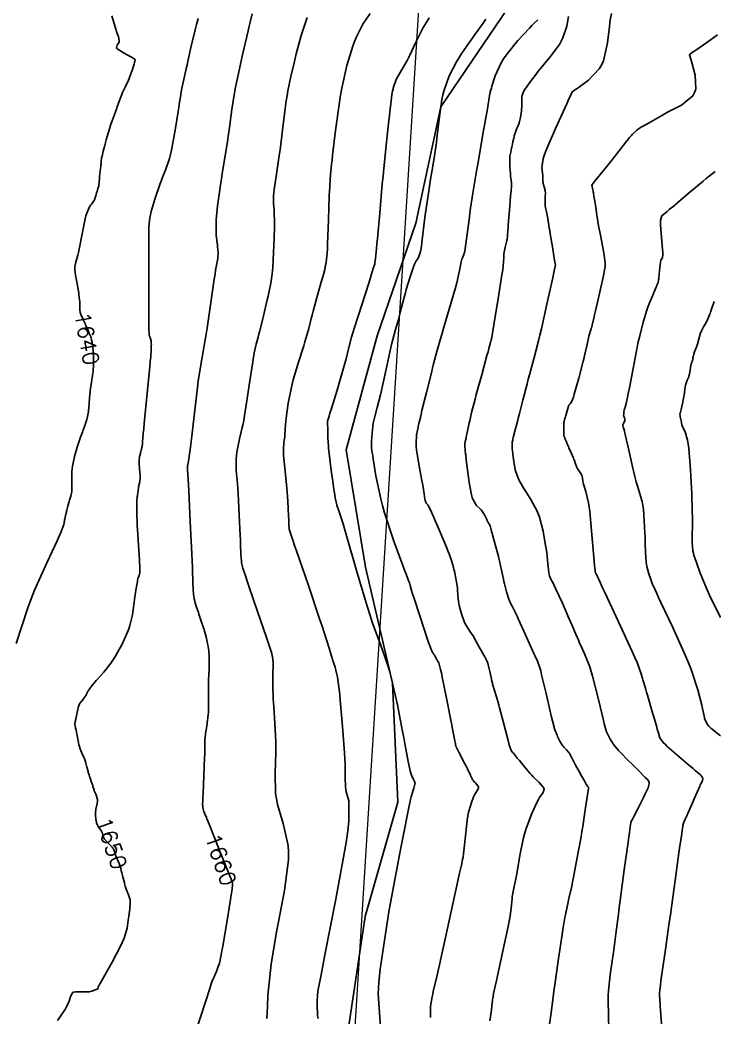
# Model space of a CAD drawing. Header units: metres. Extents: x 837477 to 838477, y 1189014 to 1191014.
# Drawn here: x 837645.6 to 837814.6, y 1189394.8 to 1189637.6 of the extents above; entities that cross this region are included whole.
import ezdxf

# ---------------------------------------------------------------- set-up
doc = ezdxf.new("R2010")
doc.units = ezdxf.units.M
doc.header["$LTSCALE"] = 0.3
doc.layers.add('COTAS 10', color=1, linetype='Continuous')
doc.layers.add('LINEA_DE_CEROS', color=61, linetype='Continuous')
doc.layers.add('Linea_Tendencia', color=51, linetype='Continuous', lineweight=20)
doc.styles.get("Standard").update_dxf_attribs({"font": 'simplex.shx'})

msp = doc.modelspace()

# ---------------------------------------------------------------- linework, layer by layer
at = {"layer": 'COTAS 10'}
for points, elevation in [([(837644.607, 1189485.705), (837647.49, 1189494.408), (837648.304, 1189496.607), (837649.123, 1189498.715), (837652.14, 1189505.565), (837654.626, 1189510.769), (837655.113, 1189511.839), (837655.511, 1189512.748), (837656.218, 1189514.691), (837656.365, 1189515.571), (837656.411, 1189515.811), (837656.458, 1189516.048), (837656.644, 1189516.888), (837656.851, 1189517.737), (837656.912, 1189517.98), (837656.973, 1189518.226), (837657.207, 1189519.144), (837657.466, 1189520.091), (837657.544, 1189520.357), (837657.624, 1189520.623), (837657.933, 1189521.598), (837658.165, 1189522.792), (837658.196, 1189523.197), (837658.213, 1189523.635), (837658.154, 1189525.485), (837658.17, 1189527.628), (837658.234, 1189528.251), (837658.323, 1189528.885), (837658.859, 1189531.281), (837659.51, 1189533.514), (837659.672, 1189534.046), (837659.826, 1189534.54), (837660.313, 1189536.012), (837660.753, 1189537.234), (837660.877, 1189537.57), (837661.001, 1189537.905), (837661.457, 1189539.107), (837661.853, 1189540.311), (837661.94, 1189540.647), (837662.017, 1189540.985), (837662.214, 1189542.215), (837662.338, 1189543.481), (837662.37, 1189543.842), (837662.4, 1189544.206), (837662.5, 1189545.558), (837662.632, 1189546.984), (837662.684, 1189547.395), (837662.741, 1189547.813), (837663.001, 1189549.383), (837663.257, 1189551.028), (837663.312, 1189551.494), (837663.36, 1189551.965), (837663.478, 1189553.702), (837663.497, 1189555.414), (837663.482, 1189555.869), (837663.459, 1189556.316), (837663.303, 1189557.86), (837663.107, 1189559.13), (837663.058, 1189559.404), (837663.011, 1189559.644), (837662.861, 1189560.229), (837662.667, 1189560.722), (837662.594, 1189560.904), (837662.511, 1189561.105), (837662.139, 1189561.995), (837661.679, 1189563.046), (837661.542, 1189563.349), (837661.4, 1189563.657), (837660.849, 1189564.81), (837660.382, 1189565.863), (837660.293, 1189566.108), (837660.222, 1189566.332), (837660.108, 1189566.969), (837660.109, 1189567.406), (837660.109, 1189567.817), (837660.115, 1189567.989), (837660.12, 1189568.041), (837660.125, 1189568.095), (837660.153, 1189568.305), (837660.128, 1189568.859), (837660.1, 1189569.131), (837660.063, 1189569.453), (837659.907, 1189570.648), (837659.855, 1189571.041), (837659.577, 1189572.884), (837659.496, 1189573.367), (837659.415, 1189573.838), (837659.106, 1189575.44), (837658.926, 1189576.858), (837658.925, 1189577.213), (837658.945, 1189577.551), (837659.193, 1189578.636), (837659.66, 1189580.28), (837659.817, 1189580.971), (837659.987, 1189581.764), (837660.701, 1189585.479), (837661.441, 1189589.132), (837661.626, 1189589.886), (837661.803, 1189590.529), (837662.371, 1189591.921), (837662.843, 1189592.542), (837662.958, 1189592.698), (837663.068, 1189592.849), (837663.411, 1189593.336), (837663.688, 1189593.828), (837663.757, 1189593.981), (837663.821, 1189594.141), (837664.024, 1189594.779), (837664.212, 1189595.464), (837664.267, 1189595.654), (837664.324, 1189595.845), (837664.543, 1189596.533), (837664.729, 1189597.199), (837664.765, 1189597.375), (837664.795, 1189597.548), (837664.846, 1189598.145), (837664.891, 1189598.898), (837664.916, 1189599.169), (837664.946, 1189599.468), (837665.102, 1189600.775), (837665.256, 1189602.061), (837665.286, 1189602.346), (837665.309, 1189602.601), (837665.346, 1189603.268), (837665.423, 1189603.917), (837665.472, 1189604.161), (837665.533, 1189604.432), (837665.851, 1189605.645), (837666.179, 1189606.821), (837666.246, 1189607.07), (837666.302, 1189607.285), (837666.417, 1189607.785), (837666.564, 1189608.374), (837666.639, 1189608.645), (837666.73, 1189608.963), (837667.186, 1189610.501), (837667.72, 1189612.207), (837667.861, 1189612.63), (837667.997, 1189613.032), (837668.464, 1189614.306), (837668.914, 1189615.503), (837669.04, 1189615.857), (837669.167, 1189616.221), (837669.63, 1189617.614), (837670.16, 1189619.078), (837670.329, 1189619.486), (837670.507, 1189619.895), (837671.231, 1189621.384), (837671.97, 1189622.928), (837672.159, 1189623.372), (837672.34, 1189623.824), (837672.938, 1189625.517), (837673.372, 1189626.954), (837673.45, 1189627.245), (837673.51, 1189627.49), (837673.577, 1189627.986), (837673.144, 1189628.332), (837672.89, 1189628.482), (837672.577, 1189628.656), (837670.958, 1189629.478), (837669.477, 1189630.38), (837669.25, 1189630.605), (837669.102, 1189630.818), (837669.232, 1189631.497), (837669.674, 1189632.175), (837669.723, 1189632.389), (837669.741, 1189632.614), (837669.542, 1189633.518), (837669.165, 1189634.523), (837669.071, 1189634.811), (837668.982, 1189635.104), (837668.695, 1189636.199), (837667.922, 1189638.624)], 1640), ([(837654.692, 1189393.935), (837656.305, 1189396.252), (837656.637, 1189396.781), (837656.919, 1189397.261), (837657.523, 1189398.589), (837657.793, 1189399.481), (837657.865, 1189399.687), (837657.935, 1189399.875), (837658.177, 1189400.404), (837658.46, 1189400.733), (837658.555, 1189400.795), (837658.658, 1189400.844), (837659.092, 1189400.916), (837659.711, 1189400.904), (837659.93, 1189400.9), (837660.17, 1189400.897), (837661.209, 1189400.883), (837662.222, 1189400.901), (837662.446, 1189400.917), (837662.644, 1189400.938), (837663.157, 1189401.055), (837663.482, 1189401.196), (837663.563, 1189401.233), (837663.641, 1189401.268), (837663.888, 1189401.386), (837664.099, 1189401.483), (837664.154, 1189401.505), (837664.207, 1189401.525), (837664.386, 1189401.58), (837664.52, 1189401.638), (837664.544, 1189401.66), (837664.563, 1189401.685), (837664.587, 1189401.795), (837664.585, 1189401.918), (837664.588, 1189401.951), (837664.592, 1189401.983), (837664.62, 1189402.091), (837665.158, 1189403.073), (837665.484, 1189403.656), (837665.887, 1189404.372), (837667.983, 1189408.082), (837670.125, 1189412.152), (837670.558, 1189413.096), (837670.922, 1189413.961), (837671.654, 1189416.423), (837671.926, 1189418.31), (837671.999, 1189418.812), (837672.071, 1189419.306), (837672.321, 1189421.014), (837672.422, 1189422.558), (837672.4, 1189422.948), (837672.356, 1189423.321), (837672.016, 1189424.535), (837671.6, 1189425.526), (837671.508, 1189425.76), (837671.426, 1189425.975), (837671.214, 1189426.605), (837671.036, 1189427.257), (837670.975, 1189427.486), (837670.909, 1189427.736), (837670.631, 1189428.814), (837670.523, 1189429.247), (837670.359, 1189429.898), (837670.297, 1189430.151), (837670.241, 1189430.384), (837670.087, 1189431.056), (837669.897, 1189431.695), (837669.817, 1189431.907), (837669.726, 1189432.134), (837669.301, 1189433.08), (837668.885, 1189434.025), (837668.799, 1189434.252), (837668.727, 1189434.463), (837668.575, 1189435.097), (837668.316, 1189435.713), (837668.176, 1189435.913), (837668.007, 1189436.124), (837667.151, 1189436.993), (837666.291, 1189437.884), (837666.119, 1189438.109), (837665.976, 1189438.326), (837665.701, 1189439.033), (837665.543, 1189439.668), (837665.475, 1189439.839), (837665.396, 1189440.008), (837665.022, 1189440.602), (837664.631, 1189441.175), (837664.541, 1189441.332), (837664.46, 1189441.488), (837664.232, 1189442.043), (837664.084, 1189442.658), (837664.052, 1189442.853), (837664.024, 1189443.057), (837663.956, 1189443.881), (837663.98, 1189444.811), (837664.01, 1189445.083), (837664.05, 1189445.361), (837664.279, 1189446.415), (837664.398, 1189447.233), (837664.431, 1189447.464), (837664.422, 1189447.739), (837664.391, 1189448.007), (837664.096, 1189448.916), (837663.729, 1189449.681), (837663.652, 1189449.857), (837663.586, 1189450.017), (837663.44, 1189450.469), (837663.315, 1189450.942), (837663.262, 1189451.116), (837663.202, 1189451.31), (837662.92, 1189452.164), (837662.635, 1189452.997), (837662.573, 1189453.177), (837662.518, 1189453.335), (837662.38, 1189453.723), (837662.247, 1189454.157), (837662.195, 1189454.344), (837662.137, 1189454.56), (837661.872, 1189455.582), (837661.603, 1189456.602), (837661.542, 1189456.818), (837661.487, 1189457.004), (837661.336, 1189457.434), (837661.15, 1189457.863), (837661.073, 1189458.048), (837660.984, 1189458.262), (837660.571, 1189459.276), (837660.174, 1189460.28), (837660.096, 1189460.488), (837660.031, 1189460.666), (837659.912, 1189461.053), (837659.826, 1189461.512), (837659.782, 1189461.734), (837659.731, 1189461.997), (837659.473, 1189463.291), (837659.204, 1189464.607), (837659.145, 1189464.885), (837659.092, 1189465.125), (837658.96, 1189465.676), (837658.912, 1189466.006), (837658.913, 1189466.107), (837658.92, 1189466.212), (837658.998, 1189466.623), (837659.144, 1189467.246), (837659.194, 1189467.484), (837659.249, 1189467.75), (837659.482, 1189468.951), (837659.731, 1189470.118), (837659.796, 1189470.364), (837659.859, 1189470.577), (837660.07, 1189471.065), (837660.326, 1189471.396), (837660.417, 1189471.509), (837660.516, 1189471.632), (837660.949, 1189472.153), (837661.39, 1189472.729), (837661.495, 1189472.887), (837661.592, 1189473.043), (837661.879, 1189473.597), (837662.189, 1189474.194), (837662.3, 1189474.376), (837662.422, 1189474.565), (837662.952, 1189475.312), (837663.781, 1189476.327), (837664.092, 1189476.687), (837664.437, 1189477.08), (837665.974, 1189478.782), (837667.718, 1189480.967), (837668.194, 1189481.665), (837668.666, 1189482.403), (837670.346, 1189485.403), (837671.752, 1189488.512), (837672.051, 1189489.318), (837672.312, 1189490.101), (837672.928, 1189492.731), (837673.283, 1189495.152), (837673.38, 1189495.802), (837673.475, 1189496.444), (837673.811, 1189498.691), (837674.084, 1189500.465), (837674.139, 1189500.81), (837674.185, 1189501.09), (837674.279, 1189501.572), (837674.342, 1189501.717), (837674.369, 1189501.786), (837674.401, 1189501.866), (837674.55, 1189502.26), (837674.693, 1189502.732), (837674.721, 1189502.862), (837674.744, 1189502.993), (837674.784, 1189503.463), (837674.731, 1189504.703), (837674.696, 1189505.318), (837674.651, 1189506.052), (837674.415, 1189509.685), (837674.171, 1189513.519), (837674.122, 1189514.379), (837674.081, 1189515.152), (837673.999, 1189517.215), (837673.989, 1189518.615), (837673.993, 1189518.97), (837674, 1189519.311), (837674.051, 1189520.422), (837674.134, 1189521.419), (837674.161, 1189521.687), (837674.19, 1189521.953), (837674.311, 1189522.885), (837674.453, 1189523.782), (837674.496, 1189524.026), (837674.54, 1189524.267), (837674.712, 1189525.122), (837674.821, 1189526.107), (837674.825, 1189526.432), (837674.818, 1189526.779), (837674.701, 1189528.217), (837674.584, 1189529.647), (837674.578, 1189529.988), (837674.582, 1189530.306), (837674.692, 1189531.258), (837674.876, 1189532.027), (837674.927, 1189532.229), (837674.978, 1189532.428), (837675.162, 1189533.109), (837675.312, 1189533.756), (837675.341, 1189533.933), (837675.365, 1189534.109), (837675.408, 1189534.737), (837675.579, 1189536.884), (837675.684, 1189538.017), (837675.814, 1189539.385), (837677.166, 1189553.102), (837677.293, 1189554.436), (837677.394, 1189555.528), (837677.546, 1189557.458), (837677.535, 1189557.804), (837677.535, 1189557.992), (837677.543, 1189558.321), (837677.55, 1189558.636), (837677.549, 1189558.719), (837677.546, 1189558.801), (837677.528, 1189559.086), (837677.498, 1189559.349), (837677.488, 1189559.417), (837677.477, 1189559.483), (837677.431, 1189559.705), (837677.373, 1189559.915), (837677.355, 1189559.973), (837677.335, 1189560.031), (837677.253, 1189560.242), (837677.164, 1189560.448), (837677.114, 1189560.558), (837677.024, 1189560.748), (837676.953, 1189562.727), (837676.941, 1189563.909), (837676.931, 1189565.367), (837676.921, 1189572.924), (837676.929, 1189580.808), (837676.93, 1189582.473), (837676.931, 1189583.913), (837676.931, 1189587.241), (837677.169, 1189589.446), (837677.32, 1189590.179), (837677.508, 1189590.964), (837678.491, 1189594.239), (837679.636, 1189597.52), (837679.926, 1189598.309), (837680.204, 1189599.045), (837681.107, 1189601.273), (837681.949, 1189603.872), (837682.188, 1189604.842), (837682.429, 1189605.921), (837683.321, 1189610.723), (837684.072, 1189615.326), (837684.224, 1189616.28), (837684.352, 1189617.095), (837684.613, 1189618.88), (837684.805, 1189620.058), (837684.889, 1189620.49), (837684.987, 1189620.969), (837685.454, 1189623.081), (837686.06, 1189625.753), (837686.246, 1189626.583), (837686.439, 1189627.454), (837687.203, 1189630.927), (837688.225, 1189635.164), (837688.581, 1189636.517), (837688.97, 1189637.947)], 1650), ([(837686.917, 1189386.916), (837689.772, 1189395.467), (837690.344, 1189397.207), (837690.822, 1189398.674), (837691.762, 1189401.707), (837692.084, 1189402.838), (837692.174, 1189403.107), (837692.263, 1189403.356), (837692.585, 1189404.094), (837692.903, 1189404.731), (837692.99, 1189404.917), (837693.077, 1189405.107), (837693.384, 1189405.824), (837693.682, 1189406.587), (837693.762, 1189406.805), (837693.841, 1189407.027), (837694.117, 1189407.853), (837694.554, 1189409.895), (837694.734, 1189410.883), (837694.939, 1189412.054), (837695.895, 1189417.809), (837696.799, 1189423.417), (837696.972, 1189424.495), (837697.112, 1189425.368), (837697.34, 1189426.806), (837697.347, 1189426.91), (837697.349, 1189426.941), (837697.351, 1189426.974), (837697.354, 1189427.101), (837697.349, 1189427.237), (837697.345, 1189427.275), (837697.339, 1189427.313), (837697.311, 1189427.453), (837697.269, 1189427.6), (837697.254, 1189427.642), (837697.239, 1189427.686), (837697.174, 1189427.852), (837697.1, 1189428.037), (837697.078, 1189428.093), (837697.056, 1189428.15), (837696.974, 1189428.373), (837696.429, 1189429.746), (837696.115, 1189430.529), (837695.73, 1189431.485), (837693.753, 1189436.393), (837691.77, 1189441.303), (837691.382, 1189442.261), (837691.063, 1189443.045), (837690.943, 1189443.338), (837690.493, 1189444.428), (837690.382, 1189444.687), (837690.352, 1189444.764), (837690.324, 1189444.841), (837690.228, 1189445.137), (837690.15, 1189445.434), (837690.133, 1189445.513), (837690.118, 1189445.589), (837690.084, 1189445.852), (837690.064, 1189446.092), (837690.059, 1189446.153), (837690.054, 1189446.213), (837690.038, 1189446.412), (837690.075, 1189447.611), (837690.103, 1189448.301), (837690.139, 1189449.146), (837690.334, 1189453.494), (837690.526, 1189457.944), (837690.56, 1189458.855), (837690.586, 1189459.626), (837690.612, 1189461.249), (837690.599, 1189461.931), (837690.601, 1189462.108), (837690.605, 1189462.28), (837690.639, 1189462.861), (837690.727, 1189463.618), (837690.766, 1189463.901), (837690.811, 1189464.217), (837691.025, 1189465.624), (837691.242, 1189467.112), (837691.289, 1189467.479), (837691.33, 1189467.826), (837691.43, 1189468.915), (837691.476, 1189470.256), (837691.483, 1189470.761), (837691.488, 1189471.326), (837691.484, 1189473.849), (837691.489, 1189476.536), (837691.5, 1189477.204), (837691.515, 1189477.838), (837691.601, 1189479.849), (837691.657, 1189481.575), (837691.652, 1189482.029), (837691.639, 1189482.472), (837691.518, 1189483.985), (837691.312, 1189485.387), (837691.246, 1189485.76), (837691.175, 1189486.127), (837690.885, 1189487.397), (837690.513, 1189488.727), (837690.39, 1189489.132), (837690.259, 1189489.552), (837689.715, 1189491.202), (837689.143, 1189492.862), (837688.995, 1189493.289), (837688.851, 1189493.703), (837688.368, 1189495.078), (837687.988, 1189496.653), (837687.909, 1189497.192), (837687.841, 1189497.776), (837687.691, 1189500.257), (837687.544, 1189504.274), (837687.478, 1189505.826), (837687.402, 1189507.569), (837687.033, 1189515.453), (837686.665, 1189522.935), (837686.588, 1189524.425), (837686.522, 1189525.663), (837686.374, 1189528.033), (837686.359, 1189528.802), (837686.377, 1189529.031), (837686.404, 1189529.267), (837686.581, 1189530.178), (837686.936, 1189532.448), (837687.076, 1189533.541), (837687.234, 1189534.836), (837687.953, 1189541.189), (837688.76, 1189548.046), (837688.972, 1189549.659), (837689.18, 1189551.147), (837689.893, 1189555.489), (837690.638, 1189559.68), (837690.866, 1189561.073), (837691.104, 1189562.566), (837692.041, 1189568.801), (837692.882, 1189574.511), (837693.059, 1189575.673), (837693.212, 1189576.654), (837693.561, 1189578.684), (837693.715, 1189579.508), (837693.744, 1189579.728), (837693.767, 1189579.945), (837693.804, 1189580.7), (837693.732, 1189581.819), (837693.687, 1189582.266), (837693.632, 1189582.771), (837693.342, 1189585.091), (837693.345, 1189589.039), (837693.474, 1189590.571), (837693.658, 1189592.293), (837694.787, 1189600.1), (837696.062, 1189608.017), (837696.338, 1189609.809), (837696.581, 1189611.427), (837697.182, 1189615.827), (837697.811, 1189619.847), (837698.072, 1189621.226), (837698.371, 1189622.72), (837699.761, 1189629.075), (837701.116, 1189634.933), (837701.392, 1189636.113), (837701.624, 1189637.101), (837702.105, 1189639.075)], 1660), ([(837705.679, 1189394.436), (837705.797, 1189397.358), (837705.943, 1189400.032), (837706.713, 1189407.62), (837707.799, 1189414.008), (837708.145, 1189415.925), (837708.511, 1189417.907), (837709.993, 1189425.602), (837710.924, 1189433.032), (837710.941, 1189434.848), (837710.855, 1189436.558), (837709.676, 1189441.859), (837708.243, 1189446.562), (837707.997, 1189447.895), (837707.816, 1189449.241), (837707.706, 1189454.212), (837707.888, 1189459.135), (837707.891, 1189460.451), (837707.874, 1189461.746), (837707.641, 1189466.253), (837707.342, 1189470.311), (837707.283, 1189471.324), (837707.235, 1189472.288), (837707.148, 1189475.368), (837707.142, 1189477.75), (837707.145, 1189478.274), (837707.151, 1189478.74), (837707.188, 1189479.932), (837707.213, 1189480.711), (837707.211, 1189480.915), (837707.205, 1189481.115), (837707.15, 1189481.798), (837707.057, 1189482.43), (837707.027, 1189482.599), (837706.996, 1189482.764), (837706.865, 1189483.337), (837706.251, 1189485.239), (837705.915, 1189486.243), (837705.506, 1189487.453), (837703.43, 1189493.545), (837701.326, 1189499.689), (837700.899, 1189500.931), (837700.54, 1189501.976), (837699.808, 1189504.091), (837699.565, 1189505.097), (837699.515, 1189505.441), (837699.472, 1189505.814), (837699.376, 1189507.397), (837699.282, 1189509.961), (837699.24, 1189510.952), (837699.191, 1189512.065), (837698.956, 1189517.097), (837698.676, 1189522.296), (837698.599, 1189523.514), (837698.522, 1189524.635), (837698.244, 1189527.882), (837698.188, 1189530.659), (837698.251, 1189531.484), (837698.347, 1189532.333), (837698.98, 1189535.599), (837699.667, 1189538.355), (837699.798, 1189538.882), (837699.903, 1189539.306), (837700.071, 1189539.985), (837700.269, 1189541.324), (837700.55, 1189543.208), (837701.365, 1189548.671), (837702.246, 1189554.336), (837702.443, 1189555.506), (837702.62, 1189556.504), (837703.092, 1189558.671), (837703.569, 1189560.358), (837703.75, 1189561.054), (837703.952, 1189561.849), (837704.858, 1189565.546), (837705.77, 1189569.407), (837705.975, 1189570.305), (837706.161, 1189571.129), (837706.66, 1189573.489), (837706.987, 1189575.775), (837707.062, 1189576.553), (837707.132, 1189577.393), (837707.332, 1189580.952), (837707.459, 1189584.544), (837707.483, 1189585.406), (837707.502, 1189586.21), (837707.53, 1189588.637), (837707.494, 1189590.538), (837707.472, 1189591.012), (837707.445, 1189591.463), (837707.307, 1189592.901), (837707.308, 1189594.781), (837707.369, 1189595.51), (837707.457, 1189596.33), (837707.994, 1189600.048), (837708.696, 1189604.621), (837708.887, 1189605.98), (837709.077, 1189607.38), (837709.751, 1189612.775), (837710.421, 1189617.911), (837710.608, 1189619.149), (837710.796, 1189620.306), (837711.48, 1189623.82), (837712.296, 1189627.174), (837712.567, 1189628.23), (837712.857, 1189629.342), (837714.067, 1189633.82), (837715.466, 1189638.183)], 1670), ([(837718.194, 1189394.368), (837718.032, 1189395.051), (837718.001, 1189395.356), (837717.975, 1189395.711), (837717.935, 1189397.411), (837717.961, 1189399.208), (837717.978, 1189399.624), (837717.999, 1189400.005), (837718.108, 1189401.085), (837718.866, 1189405.033), (837719.295, 1189407.222), (837719.819, 1189409.886), (837722.506, 1189423.463), (837725.001, 1189437.285), (837725.405, 1189440.103), (837725.683, 1189442.483), (837725.652, 1189447.435), (837725.001, 1189449.572), (837724.889, 1189450.178), (837724.807, 1189450.79), (837724.757, 1189453.049), (837724.749, 1189456.362), (837724.694, 1189457.637), (837724.615, 1189459.069), (837724.139, 1189465.534), (837723.56, 1189471.926), (837723.417, 1189473.311), (837723.281, 1189474.53), (837722.852, 1189477.542), (837722.492, 1189479.218), (837722.4, 1189479.594), (837722.311, 1189479.932), (837722.018, 1189480.835), (837721.671, 1189481.812), (837721.549, 1189482.197), (837721.415, 1189482.631), (837720.835, 1189484.61), (837719.651, 1189488.386), (837719.135, 1189489.953), (837718.538, 1189491.745), (837715.704, 1189500.101), (837712.974, 1189508.075), (837712.443, 1189509.627), (837712.008, 1189510.895), (837711.248, 1189513.105), (837711.143, 1189513.541), (837711.121, 1189513.69), (837711.102, 1189513.851), (837711.061, 1189514.538), (837711.02, 1189515.649), (837711.002, 1189516.078), (837710.981, 1189516.561), (837710.879, 1189518.742), (837710.688, 1189521.657), (837710.61, 1189522.602), (837710.522, 1189523.606), (837710.113, 1189527.732), (837709.773, 1189531.54), (837709.727, 1189532.344), (837709.703, 1189533.04), (837709.79, 1189534.65), (837709.985, 1189535.698), (837710.028, 1189536.039), (837710.066, 1189536.403), (837710.166, 1189537.901), (837710.319, 1189539.873), (837710.391, 1189540.535), (837710.475, 1189541.248), (837710.887, 1189544.24), (837711.574, 1189547.794), (837711.831, 1189548.86), (837712.118, 1189549.962), (837713.398, 1189554.24), (837714.671, 1189558.245), (837714.954, 1189559.175), (837715.207, 1189560.027), (837715.867, 1189562.458), (837716.483, 1189564.879), (837716.709, 1189565.725), (837716.957, 1189566.648), (837718.052, 1189570.613), (837719.073, 1189574.282), (837719.275, 1189575.018), (837719.443, 1189575.632), (837719.759, 1189576.84), (837719.87, 1189577.369), (837719.91, 1189577.556), (837719.953, 1189577.76), (837720.137, 1189578.641), (837720.35, 1189580.824), (837720.41, 1189581.849), (837720.471, 1189583.057), (837720.697, 1189588.937), (837720.895, 1189594.779), (837720.938, 1189595.962), (837720.977, 1189596.957), (837721.078, 1189598.982), (837721.144, 1189599.723), (837721.161, 1189599.909), (837721.178, 1189600.086), (837721.237, 1189600.654), (837721.448, 1189602.499), (837721.561, 1189603.481), (837721.698, 1189604.668), (837722.39, 1189610.654), (837723.334, 1189617.545), (837723.63, 1189619.301), (837723.94, 1189620.991), (837725.186, 1189626.549), (837726.601, 1189631.203), (837727.019, 1189632.324), (837727.447, 1189633.371), (837729.084, 1189636.549), (837730.877, 1189639.197)], 1680), ([(837733.323, 1189392.473), (837732.814, 1189400.343), (837732.973, 1189403.22), (837733.262, 1189406.4), (837735.388, 1189420.407), (837737.914, 1189433.892), (837738.455, 1189436.743), (837738.927, 1189439.212), (837740.062, 1189444.939), (837740.7, 1189447.755), (837740.86, 1189448.388), (837741.012, 1189448.958), (837741.5, 1189450.486), (837741.757, 1189451.489), (837741.762, 1189451.727), (837741.74, 1189451.948), (837741.424, 1189452.604), (837740.909, 1189453.671), (837740.761, 1189454.152), (837740.61, 1189454.713), (837740.048, 1189457.408), (837739.304, 1189461.414), (837739.039, 1189462.801), (837738.748, 1189464.309), (837737.483, 1189470.759), (837735.979, 1189477.427), (837735.537, 1189479.072), (837735.084, 1189480.629), (837733.355, 1189485.528), (837731.363, 1189490.925), (837730.743, 1189492.797), (837730.094, 1189494.833), (837727.506, 1189503.55), (837725.161, 1189511.722), (837724.665, 1189513.415), (837724.236, 1189514.86), (837723.242, 1189518.022), (837722.761, 1189519.459), (837722.656, 1189519.817), (837722.563, 1189520.158), (837722.33, 1189521.245), (837722.147, 1189522.448), (837722.087, 1189522.861), (837722.022, 1189523.31), (837721.753, 1189525.219), (837721.456, 1189527.345), (837721.374, 1189527.93), (837721.293, 1189528.513), (837720.998, 1189530.606), (837720.753, 1189532.677), (837720.702, 1189533.247), (837720.658, 1189533.816), (837720.562, 1189535.855), (837720.521, 1189537.586), (837720.511, 1189537.96), (837720.503, 1189538.289), (837720.48, 1189539.097), (837720.468, 1189539.527), (837720.466, 1189539.618), (837720.465, 1189539.696), (837720.467, 1189539.875), (837720.823, 1189541.099), (837721.046, 1189541.837), (837721.322, 1189542.747), (837722.766, 1189547.471), (837724.289, 1189552.565), (837724.614, 1189553.707), (837724.898, 1189554.733), (837725.576, 1189557.471), (837726.315, 1189560.329), (837726.637, 1189561.43), (837727.009, 1189562.665), (837728.778, 1189568.248), (837730.49, 1189573.535), (837730.826, 1189574.585), (837731.103, 1189575.455), (837731.605, 1189577.101), (837731.711, 1189577.493), (837731.737, 1189577.572), (837731.763, 1189577.638), (837731.846, 1189577.772), (837731.938, 1189578.063), (837731.969, 1189578.228), (837732.002, 1189578.43), (837732.142, 1189579.465), (837732.392, 1189581.94), (837732.495, 1189583.049), (837732.612, 1189584.343), (837733.155, 1189590.546), (837733.8, 1189597.703), (837733.98, 1189599.597), (837734.162, 1189601.454), (837734.828, 1189607.843), (837735.407, 1189613.114), (837735.534, 1189614.265), (837735.647, 1189615.282), (837735.936, 1189617.843), (837736.154, 1189619.433), (837736.222, 1189619.839), (837736.294, 1189620.229), (837736.581, 1189621.511), (837737.063, 1189622.83), (837737.256, 1189623.242), (837737.476, 1189623.676), (837738.489, 1189625.413), (837739.733, 1189627.561), (837740.099, 1189628.253), (837740.474, 1189628.988), (837741.906, 1189631.995), (837743.32, 1189634.929), (837743.683, 1189635.617), (837744.035, 1189636.251), (837745.204, 1189638.094)], 1690), ([(837759.006, 1189637.761), (837758.517, 1189637.081), (837755.969, 1189633.579), (837753.149, 1189629.486), (837752.488, 1189628.433), (837751.878, 1189627.416), (837750.106, 1189624.031), (837748.851, 1189620.492), (837748.567, 1189619.377), (837748.311, 1189618.204), (837747.615, 1189613.478), (837747.107, 1189608.837), (837746.97, 1189607.717), (837746.833, 1189606.669), (837746.351, 1189603.478), (837745.857, 1189600.584), (837745.713, 1189599.723), (837745.565, 1189598.836), (837745.006, 1189595.415), (837744.451, 1189591.696), (837744.306, 1189590.62), (837744.165, 1189589.526), (837743.687, 1189585.408), (837743.231, 1189581.936), (837743.103, 1189581.248), (837742.975, 1189580.679), (837742.506, 1189579.613), (837741.923, 1189578.738), (837741.723, 1189578.29), (837741.507, 1189577.753), (837740.585, 1189575.071), (837739.637, 1189571.947), (837739.404, 1189571.132), (837739.184, 1189570.339), (837738.495, 1189567.652), (837737.898, 1189565.268), (837737.736, 1189564.664), (837737.575, 1189564.086), (837737.005, 1189562.201), (837736.342, 1189559.779), (837736.121, 1189558.861), (837735.886, 1189557.836), (837734.902, 1189553.243), (837733.875, 1189548.49), (837733.612, 1189547.365), (837733.358, 1189546.322), (837732.519, 1189543.243), (837731.862, 1189540.735), (837731.724, 1189540.052), (837731.604, 1189539.373), (837731.325, 1189536.963), (837731.201, 1189535.026), (837731.177, 1189534.645), (837731.159, 1189534.331), (837731.131, 1189533.761), (837731.14, 1189533.618), (837731.144, 1189533.574), (837731.149, 1189533.527), (837731.172, 1189533.342), (837731.353, 1189532.18), (837731.457, 1189531.517), (837731.585, 1189530.706), (837732.243, 1189526.545), (837733.411, 1189520.997), (837733.861, 1189519.311), (837734.365, 1189517.561), (837736.64, 1189510.699), (837738.791, 1189504.76), (837739.217, 1189503.591), (837739.57, 1189502.628), (837740.23, 1189500.866), (837740.378, 1189500.518), (837740.433, 1189500.386), (837740.482, 1189500.255), (837740.499, 1189500.19), (837740.509, 1189500.15), (837740.526, 1189500.07), (837740.54, 1189499.99), (837740.543, 1189499.97), (837740.545, 1189499.95), (837740.547, 1189499.886), (837740.935, 1189498.633), (837741.18, 1189497.865), (837741.484, 1189496.914), (837743.08, 1189491.956), (837744.726, 1189486.951), (837745.062, 1189485.969), (837745.346, 1189485.164), (837745.939, 1189483.715), (837746.217, 1189483.334), (837746.302, 1189483.201), (837746.391, 1189483.057), (837746.742, 1189482.44), (837747.092, 1189481.798), (837747.181, 1189481.639), (837747.267, 1189481.488), (837747.546, 1189481.009), (837747.995, 1189479.43), (837748.187, 1189478.586), (837748.409, 1189477.565), (837749.457, 1189472.407), (837750.507, 1189467.045), (837750.73, 1189465.895), (837750.924, 1189464.89), (837751.379, 1189462.471), (837751.606, 1189461.272), (837751.656, 1189461.035), (837751.701, 1189460.841), (837751.815, 1189460.485), (837751.912, 1189460.345), (837751.945, 1189460.286), (837751.981, 1189460.22), (837752.136, 1189459.908), (837752.442, 1189459.288), (837752.574, 1189459.026), (837752.726, 1189458.726), (837753.445, 1189457.319), (837754.193, 1189455.85), (837754.363, 1189455.512), (837754.517, 1189455.203), (837754.941, 1189454.332), (837755.238, 1189453.709), (837755.312, 1189453.556), (837755.383, 1189453.412), (837755.608, 1189452.961), (837755.792, 1189452.614), (837755.836, 1189452.535), (837755.878, 1189452.464), (837756.007, 1189452.268), (837756.202, 1189452.043), (837756.287, 1189451.953), (837756.384, 1189451.852), (837756.845, 1189451.388), (837757.186, 1189450.833), (837757.207, 1189450.674), (837757.197, 1189450.513), (837756.899, 1189449.913), (837756.397, 1189449.134), (837756.259, 1189448.859), (837756.121, 1189448.56), (837755.626, 1189447.265), (837755.195, 1189445.971), (837755.097, 1189445.672), (837755.009, 1189445.398), (837754.769, 1189444.619), (837754.537, 1189443.258), (837754.453, 1189442.616), (837754.361, 1189441.859), (837753.961, 1189438.171), (837753.549, 1189434.488), (837753.451, 1189433.734), (837753.359, 1189433.096), (837753.083, 1189431.753), (837752.518, 1189429.506), (837752.245, 1189428.297), (837751.921, 1189426.834), (837748.628, 1189411.547), (837748.238, 1189409.776), (837747.882, 1189408.186), (837746.886, 1189403.934), (837746.214, 1189401.058), (837746.062, 1189400.333), (837745.925, 1189399.641), (837745.553, 1189397.4), (837745.534, 1189394.627)], 1700), ([(837760.005, 1189393.814), (837760.351, 1189396.505), (837760.577, 1189398.284), (837760.622, 1189398.63), (837760.66, 1189398.911), (837760.735, 1189399.396), (837760.761, 1189399.491), (837760.768, 1189399.527), (837760.775, 1189399.566), (837760.8, 1189399.742), (837760.83, 1189399.979), (837760.841, 1189400.057), (837760.852, 1189400.141), (837760.902, 1189400.487), (837761.272, 1189402.253), (837761.484, 1189403.231), (837761.745, 1189404.421), (837763.087, 1189410.487), (837764.429, 1189416.789), (837764.69, 1189418.128), (837764.904, 1189419.291), (837765.275, 1189422.026), (837765.398, 1189423.623), (837765.455, 1189424.07), (837765.521, 1189424.518), (837765.84, 1189426.153), (837766.295, 1189428.377), (837766.447, 1189429.197), (837766.61, 1189430.106), (837767.292, 1189434.127), (837768.194, 1189438.486), (837768.495, 1189439.608), (837768.819, 1189440.693), (837770.178, 1189444.304), (837771.515, 1189447.144), (837771.827, 1189447.742), (837772.112, 1189448.259), (837772.93, 1189449.449), (837773.177, 1189450.228), (837773.103, 1189450.486), (837772.967, 1189450.764), (837771.962, 1189451.92), (837770.558, 1189453.282), (837770.17, 1189453.689), (837769.782, 1189454.11), (837768.387, 1189455.736), (837767.179, 1189457.213), (837766.91, 1189457.539), (837766.669, 1189457.829), (837766.036, 1189458.58), (837765.631, 1189459.068), (837765.534, 1189459.193), (837765.444, 1189459.313), (837765.172, 1189459.709), (837764.78, 1189460.827), (837764.614, 1189461.403), (837764.422, 1189462.093), (837763.524, 1189465.548), (837762.58, 1189469.21), (837762.36, 1189470.032), (837762.159, 1189470.771), (837761.581, 1189472.745), (837761.18, 1189474.009), (837761.09, 1189474.299), (837761.008, 1189474.564), (837760.789, 1189475.306), (837760.649, 1189475.816), (837760.618, 1189475.935), (837760.591, 1189476.043), (837760.518, 1189476.353), (837760.41, 1189476.895), (837760.36, 1189477.15), (837760.3, 1189477.45), (837760.013, 1189478.911), (837759.61, 1189480.531), (837759.478, 1189480.932), (837759.338, 1189481.311), (837758.759, 1189482.508), (837758.065, 1189483.699), (837757.852, 1189484.074), (837757.631, 1189484.47), (837756.759, 1189486.065), (837755.888, 1189487.6), (837755.667, 1189487.958), (837755.455, 1189488.287), (837754.764, 1189489.234), (837754.118, 1189490.268), (837753.934, 1189490.652), (837753.748, 1189491.079), (837753.061, 1189492.974), (837752.501, 1189494.982), (837752.396, 1189495.481), (837752.312, 1189495.954), (837752.191, 1189497.453), (837752.132, 1189498.895), (837752.088, 1189499.332), (837752.031, 1189499.786), (837751.727, 1189501.56), (837751.342, 1189503.336), (837751.234, 1189503.792), (837751.127, 1189504.231), (837750.736, 1189505.683), (837750.059, 1189507.608), (837749.77, 1189508.344), (837749.438, 1189509.169), (837747.874, 1189512.884), (837746.341, 1189516.426), (837746.029, 1189517.142), (837745.764, 1189517.744), (837745.212, 1189518.96), (837744.971, 1189519.379), (837744.902, 1189519.477), (837744.832, 1189519.568), (837744.572, 1189519.832), (837744.316, 1189520.329), (837744.248, 1189520.567), (837744.182, 1189520.848), (837743.956, 1189522.223), (837743.628, 1189524.328), (837743.498, 1189525.069), (837743.352, 1189525.879), (837742.68, 1189529.377), (837742.12, 1189532.879), (837742.044, 1189533.692), (837742.002, 1189534.438), (837742.134, 1189536.564), (837742.44, 1189538.016), (837742.507, 1189538.337), (837742.566, 1189538.622), (837742.717, 1189539.357), (837743.057, 1189540.817), (837743.236, 1189541.56), (837743.452, 1189542.45), (837744.539, 1189546.884), (837745.736, 1189551.697), (837746.022, 1189552.826), (837746.289, 1189553.866), (837747.086, 1189556.884), (837747.958, 1189559.95), (837748.271, 1189561.021), (837748.615, 1189562.187), (837750.118, 1189567.2), (837751.551, 1189572.137), (837751.852, 1189573.257), (837752.111, 1189574.268), (837752.699, 1189577.027), (837753.006, 1189578.706), (837753.087, 1189579.038), (837753.167, 1189579.311), (837753.442, 1189579.815), (837753.759, 1189580.752), (837753.866, 1189581.298), (837753.98, 1189581.969), (837754.458, 1189585.424), (837754.998, 1189589.555), (837755.151, 1189590.651), (837755.305, 1189591.726), (837755.873, 1189595.436), (837756.597, 1189599.806), (837756.85, 1189601.297), (837757.125, 1189602.909), (837758.305, 1189609.75), (837759.376, 1189615.92), (837759.582, 1189617.11), (837759.748, 1189618.076), (837760.021, 1189619.692), (837760.034, 1189619.815), (837760.037, 1189619.839), (837760.04, 1189619.859), (837760.044, 1189619.897), (837760.046, 1189619.908), (837760.047, 1189619.91), (837760.048, 1189619.913), (837760.05, 1189619.922), (837760.053, 1189619.93), (837760.053, 1189619.932), (837760.054, 1189619.935), (837760.055, 1189619.943), (837760.056, 1189619.952), (837760.056, 1189619.957), (837760.055, 1189619.965), (837760.053, 1189619.974), (837760.053, 1189619.976), (837760.052, 1189619.979), (837760.05, 1189619.987), (837760.237, 1189620.602), (837760.356, 1189620.986), (837760.504, 1189621.463), (837761.28, 1189623.961), (837762.718, 1189627.177), (837763.283, 1189628.108), (837763.92, 1189629.056), (837766.825, 1189632.626), (837769.626, 1189635.638), (837770.197, 1189636.235), (837770.68, 1189636.729), (837771.688, 1189637.657)], 1710), ([(837774.375, 1189391.958), (837774.829, 1189395.219), (837775.391, 1189399.615), (837775.589, 1189401.063), (837775.804, 1189402.611), (837776.733, 1189409.034), (837777.607, 1189414.872), (837777.788, 1189416.051), (837777.943, 1189417.041), (837778.283, 1189419.034), (837778.419, 1189419.674), (837778.446, 1189419.81), (837778.467, 1189419.928), (837778.505, 1189420.206), (837778.624, 1189420.826), (837778.697, 1189421.159), (837778.787, 1189421.564), (837779.256, 1189423.609), (837779.921, 1189426.668), (837780.134, 1189427.711), (837780.36, 1189428.839), (837781.28, 1189433.619), (837782.188, 1189438.647), (837782.405, 1189439.93), (837782.608, 1189441.166), (837783.22, 1189445.237), (837783.656, 1189448.307), (837783.748, 1189448.912), (837783.828, 1189449.411), (837784.013, 1189450.329), (837784.043, 1189450.572), (837784.026, 1189450.646), (837783.997, 1189450.723), (837783.799, 1189451.024), (837783.477, 1189451.47), (837783.37, 1189451.638), (837783.255, 1189451.825), (837782.775, 1189452.661), (837782.16, 1189453.778), (837781.959, 1189454.142), (837781.746, 1189454.53), (837780.868, 1189456.13), (837780.078, 1189457.589), (837779.92, 1189457.888), (837779.789, 1189458.142), (837779.536, 1189458.681), (837779.346, 1189459.001), (837779.255, 1189459.118), (837779.147, 1189459.246), (837778.619, 1189459.806), (837778.003, 1189460.495), (837777.841, 1189460.703), (837777.682, 1189460.919), (837777.136, 1189461.763), (837776.621, 1189462.758), (837776.481, 1189463.069), (837776.342, 1189463.396), (837775.848, 1189464.706), (837775.217, 1189466.922), (837774.992, 1189467.82), (837774.743, 1189468.842), (837773.662, 1189473.56), (837772.599, 1189478.13), (837772.363, 1189479.057), (837772.151, 1189479.839), (837771.596, 1189481.443), (837770.903, 1189482.824), (837770.605, 1189483.465), (837770.261, 1189484.219), (837768.633, 1189487.875), (837766.975, 1189491.581), (837766.612, 1189492.366), (837766.291, 1189493.048), (837765.476, 1189494.638), (837764.931, 1189495.749), (837764.779, 1189496.128), (837764.627, 1189496.539), (837764.077, 1189498.278), (837763.548, 1189500.271), (837763.411, 1189500.841), (837763.276, 1189501.418), (837762.822, 1189503.568), (837762.323, 1189505.876), (837762.161, 1189506.553), (837761.989, 1189507.246), (837761.28, 1189509.887), (837760.641, 1189512.168), (837760.513, 1189512.634), (837760.406, 1189513.029), (837760.194, 1189513.859), (837760.114, 1189514.183), (837760.089, 1189514.259), (837760.063, 1189514.329), (837759.962, 1189514.532), (837759.864, 1189514.691), (837759.839, 1189514.734), (837759.816, 1189514.776), (837759.744, 1189514.922), (837759.682, 1189515.057), (837759.666, 1189515.092), (837759.592, 1189515.24), (837759.431, 1189515.557), (837759.349, 1189515.719), (837759.252, 1189515.913), (837758.764, 1189516.879), (837758.097, 1189517.978), (837757.886, 1189518.255), (837757.663, 1189518.521), (837756.764, 1189519.384), (837755.889, 1189520.719), (837755.682, 1189521.282), (837755.49, 1189521.929), (837754.922, 1189524.965), (837754.529, 1189527.995), (837754.447, 1189528.639), (837754.377, 1189529.198), (837754.219, 1189530.51), (837754.127, 1189531.324), (837754.098, 1189531.569), (837754.067, 1189531.822), (837753.942, 1189532.805), (837753.866, 1189533.763), (837753.866, 1189534), (837753.876, 1189534.225), (837753.987, 1189534.936), (837754.189, 1189535.77), (837754.257, 1189536.073), (837754.329, 1189536.406), (837754.63, 1189537.871), (837754.972, 1189539.516), (837755.071, 1189539.964), (837755.171, 1189540.408), (837755.543, 1189541.984), (837756.155, 1189544.344), (837756.405, 1189545.283), (837756.691, 1189546.345), (837758.016, 1189551.21), (837759.289, 1189555.864), (837759.542, 1189556.794), (837759.752, 1189557.568), (837760.153, 1189559.064), (837760.256, 1189559.474), (837760.279, 1189559.564), (837760.299, 1189559.642), (837760.351, 1189559.838), (837760.39, 1189559.987), (837760.402, 1189560.035), (837760.414, 1189560.087), (837760.463, 1189560.303), (837760.734, 1189561.889), (837760.886, 1189562.805), (837761.072, 1189563.927), (837762.023, 1189569.704), (837762.943, 1189575.562), (837763.109, 1189576.735), (837763.237, 1189577.715), (837763.379, 1189579.633), (837763.368, 1189580.435), (837763.399, 1189580.71), (837763.446, 1189581.008), (837763.738, 1189582.276), (837764.057, 1189583.555), (837764.12, 1189583.859), (837764.173, 1189584.141), (837764.271, 1189584.982), (837764.361, 1189586.369), (837764.408, 1189586.996), (837764.465, 1189587.728), (837764.751, 1189591.25), (837765.036, 1189594.715), (837765.094, 1189595.412), (837765.141, 1189595.994), (837765.233, 1189597.146), (837765.251, 1189597.531), (837765.251, 1189597.631), (837765.25, 1189597.727), (837765.231, 1189598.046), (837765.194, 1189598.384), (837765.181, 1189598.492), (837765.168, 1189598.605), (837765.109, 1189599.067), (837765.05, 1189599.572), (837765.035, 1189599.714), (837765.022, 1189599.856), (837764.979, 1189600.375), (837764.947, 1189600.829), (837764.939, 1189600.931), (837764.932, 1189601.022), (837764.912, 1189601.262), (837764.889, 1189601.606), (837764.88, 1189601.763), (837764.87, 1189601.946), (837764.823, 1189602.828), (837764.827, 1189603.865), (837764.848, 1189604.147), (837764.877, 1189604.425), (837765.057, 1189605.41), (837765.285, 1189606.379), (837765.344, 1189606.648), (837765.402, 1189606.918), (837765.6, 1189607.893), (837765.811, 1189608.851), (837765.878, 1189609.11), (837765.948, 1189609.366), (837766.228, 1189610.267), (837766.478, 1189610.98), (837766.528, 1189611.118), (837766.57, 1189611.23), (837766.654, 1189611.417), (837766.713, 1189611.508), (837766.739, 1189611.558), (837766.77, 1189611.62), (837766.919, 1189611.935), (837767.107, 1189612.467), (837767.162, 1189612.666), (837767.219, 1189612.887), (837767.439, 1189613.872), (837767.625, 1189614.985), (837767.661, 1189615.286), (837767.69, 1189615.585), (837767.738, 1189616.64), (837767.748, 1189617.622), (837767.754, 1189617.874), (837767.76, 1189618.118), (837767.792, 1189618.928), (837768.096, 1189619.905), (837768.274, 1189620.254), (837768.492, 1189620.637), (837769.618, 1189622.304), (837771.245, 1189624.425), (837771.78, 1189625.094), (837772.351, 1189625.799), (837774.715, 1189628.642), (837776.909, 1189631.659), (837777.373, 1189632.474), (837777.773, 1189633.279), (837778.7, 1189636.113), (837779.127, 1189638.422)], 1720), ([(837789.603, 1189639.151), (837789.312, 1189637.595), (837789.213, 1189636.881), (837789.107, 1189636.043), (837788.659, 1189631.994), (837787.643, 1189627.65), (837787.179, 1189626.627), (837786.635, 1189625.682), (837784.011, 1189622.916), (837781.483, 1189621.098), (837781, 1189620.75), (837780.611, 1189620.469), (837779.988, 1189620.016), (837779.98, 1189620.006), (837779.979, 1189620.003), (837779.978, 1189620.002), (837779.976, 1189619.998), (837779.976, 1189619.993), (837779.975, 1189619.991), (837779.975, 1189619.988), (837779.942, 1189619.914), (837779.921, 1189619.868), (837779.895, 1189619.812), (837779.759, 1189619.516), (837779.071, 1189618.01), (837778.697, 1189617.191), (837775.939, 1189611.15), (837773.713, 1189605.92), (837773.308, 1189604.81), (837772.994, 1189603.846), (837772.623, 1189601.584), (837772.8, 1189600.385), (837772.831, 1189600.091), (837772.855, 1189599.813), (837772.878, 1189598.947), (837772.915, 1189598.179), (837772.948, 1189597.962), (837772.99, 1189597.744), (837773.225, 1189596.942), (837773.446, 1189596.071), (837773.479, 1189595.809), (837773.501, 1189595.538), (837773.482, 1189594.485), (837773.426, 1189593.484), (837773.424, 1189593.246), (837773.428, 1189593.025), (837773.495, 1189592.37), (837773.647, 1189591.553), (837773.706, 1189591.231), (837773.771, 1189590.868), (837774.066, 1189589.207), (837774.451, 1189586.981), (837774.572, 1189586.261), (837774.701, 1189585.495), (837775.22, 1189582.355), (837775.674, 1189579.575), (837775.761, 1189579.037), (837775.832, 1189578.599), (837775.947, 1189577.854), (837775.936, 1189577.71), (837775.927, 1189577.651), (837775.915, 1189577.584), (837775.847, 1189577.274), (837775.497, 1189575.694), (837775.306, 1189574.825), (837775.075, 1189573.77), (837773.902, 1189568.405), (837772.533, 1189562.357), (837772.179, 1189560.871), (837771.835, 1189559.467), (837770.682, 1189555.078), (837769.615, 1189551.194), (837769.325, 1189550.108), (837769.038, 1189549.017), (837768.021, 1189545.039), (837767.118, 1189541.439), (837766.901, 1189540.585), (837766.7, 1189539.794), (837766.095, 1189537.457), (837765.687, 1189535.871), (837765.609, 1189535.553), (837765.547, 1189535.288), (837765.451, 1189534.772), (837765.45, 1189534.581), (837765.448, 1189534.521), (837765.445, 1189534.458), (837765.428, 1189534.206), (837765.417, 1189533.902), (837765.418, 1189533.807), (837765.42, 1189533.706), (837765.442, 1189533.302), (837765.521, 1189532.537), (837765.56, 1189532.209), (837765.605, 1189531.83), (837765.829, 1189530.042), (837766.186, 1189528.072), (837766.315, 1189527.577), (837766.458, 1189527.105), (837767.082, 1189525.587), (837767.96, 1189524.014), (837768.262, 1189523.507), (837768.591, 1189522.97), (837769.991, 1189520.775), (837771.398, 1189518.136), (837771.731, 1189517.319), (837772.038, 1189516.465), (837772.942, 1189513.069), (837773.576, 1189509.64), (837773.714, 1189508.765), (837773.836, 1189507.922), (837774.138, 1189505.147), (837774.364, 1189503.011), (837774.438, 1189502.571), (837774.516, 1189502.196), (837774.84, 1189501.391), (837775.486, 1189500.266), (837775.768, 1189499.691), (837776.095, 1189499.001), (837777.646, 1189495.554), (837779.26, 1189491.867), (837779.626, 1189491.025), (837779.957, 1189490.26), (837780.858, 1189488.146), (837781.617, 1189486.386), (837781.858, 1189485.845), (837782.113, 1189485.28), (837783.144, 1189483.046), (837784.3, 1189480.019), (837784.634, 1189478.953), (837784.974, 1189477.79), (837786.25, 1189472.767), (837787.383, 1189468.005), (837787.632, 1189467.006), (837787.854, 1189466.145), (837788.425, 1189464.189), (837788.933, 1189463.073), (837789.117, 1189462.742), (837789.318, 1189462.402), (837790.199, 1189461.093), (837791.306, 1189459.708), (837791.65, 1189459.319), (837792.01, 1189458.927), (837793.445, 1189457.495), (837794.863, 1189456.137), (837795.212, 1189455.792), (837795.541, 1189455.461), (837796.574, 1189454.379), (837797.412, 1189453.488), (837797.62, 1189453.277), (837797.816, 1189453.083), (837798.435, 1189452.509), (837798.784, 1189451.931), (837798.811, 1189451.733), (837798.807, 1189451.519), (837798.539, 1189450.61), (837797.89, 1189449.254), (837797.645, 1189448.759), (837797.373, 1189448.211), (837796.156, 1189445.797), (837795.025, 1189443.572), (837794.808, 1189443.143), (837794.632, 1189442.795), (837794.341, 1189442.212), (837794.31, 1189442.095), (837794.286, 1189441.975), (837794.227, 1189441.66), (837793.956, 1189439.732), (837793.81, 1189438.65), (837793.632, 1189437.331), (837792.734, 1189430.588), (837791.75, 1189423.156), (837791.518, 1189421.402), (837791.305, 1189419.779), (837790.682, 1189415.018), (837790.164, 1189411.111), (837790.016, 1189410.028), (837789.866, 1189408.943), (837789.309, 1189405.018), (837788.892, 1189401.104), (837788.83, 1189400.026), (837788.791, 1189398.95), (837788.845, 1189395.084), (837788.984, 1189391.639)], 1730), ([(837815.408, 1189633.979), (837812.805, 1189632.131), (837810.373, 1189630.415), (837809.899, 1189630.082), (837809.511, 1189629.81), (837808.832, 1189629.338), (837808.734, 1189629.278), (837808.714, 1189629.265), (837808.696, 1189629.254), (837808.656, 1189629.229), (837808.641, 1189629.203), (837808.639, 1189629.191), (837808.639, 1189629.177), (837808.646, 1189629.112), (837808.865, 1189628.304), (837808.998, 1189627.821), (837809.163, 1189627.227), (837810.022, 1189624.148), (837810.154, 1189620.714), (837809.861, 1189619.896), (837809.424, 1189619.136), (837806.658, 1189616.87), (837803.437, 1189615.195), (837802.714, 1189614.808), (837802.065, 1189614.454), (837800.33, 1189613.451), (837799.186, 1189612.758), (837798.91, 1189612.6), (837798.65, 1189612.456), (837797.859, 1189612.058), (837797.13, 1189611.675), (837796.909, 1189611.541), (837796.68, 1189611.395), (837795.789, 1189610.767), (837794.716, 1189609.781), (837794.373, 1189609.41), (837794.011, 1189608.995), (837792.539, 1189607.14), (837790.811, 1189604.886), (837790.288, 1189604.219), (837789.745, 1189603.533), (837787.623, 1189600.904), (837785.822, 1189598.686), (837785.481, 1189598.26), (837785.21, 1189597.916), (837784.8, 1189597.354), (837784.853, 1189597.214), (837784.873, 1189597.136), (837784.896, 1189597.041), (837784.996, 1189596.557), (837785.119, 1189595.912), (837785.156, 1189595.715), (837785.193, 1189595.511), (837785.337, 1189594.708), (837785.537, 1189593.487), (837785.61, 1189593.019), (837785.691, 1189592.494), (837786.046, 1189590.128), (837786.475, 1189587.445), (837786.602, 1189586.721), (837786.733, 1189586.004), (837787.236, 1189583.481), (837787.677, 1189581.299), (837787.769, 1189580.796), (837787.848, 1189580.338), (837788.024, 1189579.052), (837788.091, 1189578.202), (837788.101, 1189578.02), (837788.107, 1189577.86), (837788.098, 1189577.473), (837787.861, 1189576.333), (837787.724, 1189575.699), (837787.556, 1189574.927), (837786.687, 1189570.986), (837785.718, 1189566.725), (837785.486, 1189565.75), (837785.27, 1189564.863), (837784.619, 1189562.402), (837784.129, 1189560.62), (837784.015, 1189560.161), (837783.909, 1189559.717), (837783.601, 1189558.241), (837783.149, 1189556.188), (837782.952, 1189555.381), (837782.724, 1189554.471), (837781.641, 1189550.32), (837780.554, 1189546.444), (837780.323, 1189545.706), (837780.122, 1189545.114), (837779.649, 1189544.188), (837779.35, 1189543.933), (837779.26, 1189543.763), (837779.165, 1189543.551), (837778.794, 1189542.428), (837778.461, 1189541.235), (837778.39, 1189540.979), (837778.329, 1189540.755), (837778.185, 1189540.214), (837778.111, 1189539.917), (837778.093, 1189539.846), (837778.076, 1189539.781), (837778.026, 1189539.588), (837777.995, 1189539.347), (837777.99, 1189539.252), (837777.987, 1189539.144), (837777.99, 1189538.65), (837777.997, 1189538.114), (837777.996, 1189537.979), (837777.994, 1189537.851), (837777.978, 1189537.438), (837777.966, 1189537.079), (837777.967, 1189536.984), (837777.97, 1189536.891), (837777.995, 1189536.574), (837778.04, 1189536.301), (837778.055, 1189536.237), (837778.071, 1189536.177), (837778.138, 1189536.001), (837778.219, 1189535.835), (837778.244, 1189535.78), (837778.269, 1189535.723), (837778.368, 1189535.486), (837778.488, 1189535.191), (837778.567, 1189534.996), (837778.733, 1189534.587), (837779.005, 1189533.945), (837779.113, 1189533.698), (837779.235, 1189533.421), (837779.793, 1189532.168), (837780.344, 1189530.876), (837780.462, 1189530.575), (837780.565, 1189530.298), (837780.812, 1189529.5), (837781.056, 1189528.822), (837781.158, 1189528.62), (837781.274, 1189528.412), (837781.817, 1189527.612), (837782.319, 1189526.858), (837782.409, 1189526.679), (837782.478, 1189526.513), (837782.553, 1189526.024), (837782.638, 1189525.276), (837782.715, 1189524.948), (837782.814, 1189524.567), (837783.362, 1189522.754), (837784.003, 1189519.969), (837784.161, 1189518.975), (837784.31, 1189517.885), (837784.778, 1189513.147), (837785.135, 1189508.58), (837785.215, 1189507.599), (837785.287, 1189506.74), (837785.476, 1189504.661), (837785.598, 1189503.617), (837785.627, 1189503.41), (837785.655, 1189503.24), (837785.738, 1189502.922), (837785.822, 1189502.789), (837785.85, 1189502.735), (837785.88, 1189502.673), (837786.006, 1189502.388), (837786.908, 1189500.435), (837787.427, 1189499.322), (837788.062, 1189497.961), (837791.331, 1189490.98), (837794.63, 1189483.811), (837795.286, 1189482.332), (837795.829, 1189481.072), (837796.859, 1189478.348), (837797.145, 1189477.187), (837797.219, 1189476.913), (837797.291, 1189476.659), (837797.532, 1189475.912), (837797.966, 1189474.542), (837798.16, 1189473.895), (837798.385, 1189473.132), (837799.464, 1189469.411), (837800.538, 1189465.669), (837800.761, 1189464.894), (837800.952, 1189464.231), (837801.37, 1189462.778), (837802.202, 1189461.642), (837802.654, 1189461.179), (837803.201, 1189460.652), (837805.976, 1189458.211), (837808.852, 1189455.786), (837809.463, 1189455.268), (837809.994, 1189454.817), (837811.245, 1189453.742), (837811.768, 1189453.132), (837811.84, 1189452.974), (837811.881, 1189452.82), (837811.766, 1189452.305), (837811.37, 1189451.587), (837811.233, 1189451.306), (837811.084, 1189450.989), (837810.448, 1189449.545), (837809.752, 1189447.919), (837809.565, 1189447.487), (837809.381, 1189447.063), (837808.738, 1189445.598), (837808.175, 1189444.332), (837808.041, 1189444.034), (837807.917, 1189443.759), (837807.548, 1189442.952), (837807.296, 1189442.397), (837807.245, 1189442.28), (837807.202, 1189442.179), (837807.116, 1189441.949), (837807.023, 1189441.405), (837806.977, 1189441.108), (837806.921, 1189440.746), (837806.642, 1189438.908), (837806.203, 1189435.865), (837806.045, 1189434.745), (837805.873, 1189433.503), (837805.119, 1189428.014), (837804.224, 1189421.535), (837803.962, 1189419.669), (837803.694, 1189417.771), (837802.674, 1189410.66), (837801.817, 1189404.677), (837801.651, 1189403.49), (837801.516, 1189402.508), (837801.288, 1189400.66), (837801.281, 1189400.135), (837801.285, 1189399.987), (837801.292, 1189399.837), (837801.342, 1189399.286), (837801.49, 1189397.412), (837801.56, 1189396.429), (837801.642, 1189395.244), (837801.844, 1189392.241)], 1740), ([(837816.184, 1189463.22), (837813.815, 1189465.139), (837813.352, 1189465.605), (837812.971, 1189466.041), (837812.293, 1189467.376), (837812.223, 1189467.748), (837811.955, 1189469.155), (837811.79, 1189469.87), (837811.593, 1189470.682), (837810.621, 1189474.421), (837808.976, 1189479.411), (837808.355, 1189481.013), (837807.662, 1189482.71), (837804.56, 1189489.631), (837801.659, 1189495.76), (837801.092, 1189496.957), (837800.628, 1189497.938), (837799.809, 1189499.675), (837799.676, 1189499.974), (837799.645, 1189500.048), (837799.616, 1189500.119), (837799.535, 1189500.34), (837799.371, 1189500.816), (837799.29, 1189501.047), (837799.194, 1189501.321), (837798.719, 1189502.667), (837798.246, 1189504.454), (837798.15, 1189505.006), (837798.071, 1189505.581), (837797.912, 1189507.866), (837797.84, 1189510.283), (837797.814, 1189510.942), (837797.787, 1189511.597), (837797.668, 1189513.929), (837797.541, 1189516.021), (837797.509, 1189516.526), (837797.478, 1189516.999), (837797.376, 1189518.435), (837797.164, 1189519.842), (837797.064, 1189520.296), (837796.946, 1189520.777), (837796.368, 1189522.748), (837795.775, 1189524.615), (837795.647, 1189525.032), (837795.535, 1189525.406), (837795.263, 1189526.392), (837794.942, 1189527.8), (837794.8, 1189528.439), (837794.634, 1189529.187), (837793.845, 1189532.789), (837793.055, 1189536.292), (837792.89, 1189536.978), (837792.748, 1189537.54), (837792.428, 1189538.543), (837792.352, 1189538.813), (837792.365, 1189538.913), (837792.392, 1189539.023), (837792.608, 1189539.515), (837792.827, 1189540.034), (837792.854, 1189540.162), (837792.868, 1189540.284), (837792.8, 1189540.669), (837792.661, 1189540.955), (837792.631, 1189541.015), (837792.603, 1189541.067), (837792.532, 1189541.182), (837792.501, 1189541.24), (837792.5, 1189541.254), (837792.501, 1189541.268), (837792.532, 1189541.313), (837792.577, 1189541.455), (837792.588, 1189541.53), (837792.598, 1189541.621), (837792.629, 1189542.076), (837792.663, 1189542.526), (837792.676, 1189542.613), (837792.689, 1189542.684), (837792.748, 1189542.806), (837792.855, 1189543.023), (837792.9, 1189543.154), (837792.951, 1189543.316), (837793.187, 1189544.157), (837793.611, 1189546.108), (837793.781, 1189546.969), (837793.973, 1189547.97), (837794.854, 1189552.744), (837795.859, 1189557.925), (837796.128, 1189559.182), (837796.395, 1189560.362), (837797.327, 1189563.982), (837798.235, 1189566.896), (837798.487, 1189567.63), (837798.738, 1189568.333), (837799.646, 1189570.611), (837800.398, 1189572.339), (837800.55, 1189572.696), (837800.679, 1189573), (837800.944, 1189573.658), (837801.067, 1189574.285), (837801.107, 1189574.569), (837801.15, 1189574.901), (837801.323, 1189576.502), (837801.486, 1189578.064), (837801.522, 1189578.373), (837801.553, 1189578.628), (837801.633, 1189579.1), (837801.721, 1189579.254), (837801.758, 1189579.309), (837801.8, 1189579.369), (837801.997, 1189579.627), (837802.104, 1189580.582), (837802.089, 1189581.081), (837802.055, 1189581.682), (837801.771, 1189584.697), (837801.539, 1189587.735), (837801.537, 1189588.35), (837801.563, 1189588.866), (837801.88, 1189589.912), (837803.146, 1189590.972), (837803.769, 1189591.497), (837804.512, 1189592.122), (837808.178, 1189595.215), (837811.906, 1189598.336), (837812.686, 1189598.979), (837813.357, 1189599.526), (837814.874, 1189600.701)], 1750), ([(837814.626, 1189569.043), (837814.551, 1189568.802), (837814.164, 1189567.643), (837813.722, 1189566.394), (837813.612, 1189566.096), (837813.507, 1189565.819), (837813.17, 1189564.992), (837812.814, 1189564.246), (837812.697, 1189564.02), (837812.571, 1189563.785), (837812.05, 1189562.868), (837811.544, 1189561.909), (837811.428, 1189561.648), (837811.323, 1189561.39), (837811.033, 1189560.475), (837810.809, 1189559.612), (837810.746, 1189559.387), (837810.682, 1189559.168), (837810.447, 1189558.427), (837810.212, 1189557.74), (837810.149, 1189557.555), (837810.086, 1189557.373), (837809.864, 1189556.734), (837809.675, 1189556.176), (837809.633, 1189556.044), (837809.596, 1189555.923), (837809.497, 1189555.564), (837809.438, 1189555.29), (837809.425, 1189555.221), (837809.413, 1189555.154), (837809.385, 1189554.938), (837809.348, 1189554.744), (837809.332, 1189554.69), (837809.313, 1189554.637), (837809.222, 1189554.448), (837809.105, 1189554.122), (837809.069, 1189553.982), (837809.033, 1189553.821), (837808.89, 1189553.063), (837808.753, 1189552.252), (837808.72, 1189552.057), (837808.688, 1189551.876), (837808.592, 1189551.331), (837808.46, 1189550.827), (837808.407, 1189550.672), (837808.346, 1189550.51), (837808.065, 1189549.867), (837807.777, 1189549.115), (837807.712, 1189548.884), (837807.653, 1189548.643), (837807.494, 1189547.688), (837807.385, 1189546.793), (837807.358, 1189546.59), (837807.333, 1189546.405), (837807.251, 1189545.9), (837807.162, 1189545.458), (837807.132, 1189545.313), (837807.1, 1189545.159), (837806.964, 1189544.525), (837806.807, 1189543.822), (837806.761, 1189543.626), (837806.715, 1189543.429), (837806.54, 1189542.71), (837806.391, 1189542.087), (837806.362, 1189541.951), (837806.337, 1189541.831), (837806.29, 1189541.527), (837806.311, 1189541.219), (837806.329, 1189541.097), (837806.352, 1189540.958), (837806.481, 1189540.323), (837806.623, 1189539.67), (837806.654, 1189539.52), (837806.682, 1189539.384), (837806.755, 1189539.004), (837806.915, 1189538.568), (837806.997, 1189538.397), (837807.096, 1189538.204), (837807.59, 1189537.321), (837808.151, 1189535.268), (837808.291, 1189534.337), (837808.424, 1189533.248), (837808.851, 1189528.005), (837809.156, 1189522.195), (837809.211, 1189520.748), (837809.255, 1189519.372), (837809.308, 1189514.987), (837809.292, 1189511.706), (837809.292, 1189511.025), (837809.293, 1189510.444), (837809.312, 1189509.167), (837809.388, 1189508.491), (837809.426, 1189508.289), (837809.471, 1189508.08), (837809.693, 1189507.271), (837810.078, 1189506.112), (837810.226, 1189505.682), (837810.392, 1189505.206), (837811.141, 1189503.092), (837812.432, 1189499.927), (837812.939, 1189498.788), (837813.512, 1189497.536), (837816.123, 1189492.062)], 1760)]:
    msp.add_lwpolyline(points, dxfattribs=dict(at, elevation=elevation))
at = {"layer": 'LINEA_DE_CEROS'}
msp.add_lwpolyline([(837760.703, 1189771.69), (837779.938, 1189749.987), (837771.514, 1189722.238), (837758.693, 1189696.226), (837769.029, 1189669.13), (837764.358, 1189640.436), (837748.053, 1189616.454), (837741.996, 1189588.093), (837732.54, 1189560.678), (837724.959, 1189532.911), (837729.694, 1189504.3), (837736.287, 1189476.06), (837737.58, 1189447.088), (837729.608, 1189419.206), (837725.281, 1189390.53), (837726.152, 1189361.771), (837723.733, 1189332.872)], dxfattribs=at)
at = {"layer": 'Linea_Tendencia', "elevation": 1705.277}
msp.add_lwpolyline([(838041.852, 1190952.651), (838036.556, 1190637.066), (838092.197, 1190318.419), (838154.509, 1189961.569), (837526.844, 1190428.193), (837754.279, 1189827.032), (837723.495, 1189335.311)], dxfattribs=at)

# ---------------------------------------------------------------- texts
at = {"layer": 'COTAS 10', "char_height": 3.8, "attachment_point": 7}
for s, insert, rotation in [('1640', (837658.822, 1189566.065, 1640), 280.48084), ('1650', (837663.955, 1189442.639, 1650), 288.8125), ('1660', (837690.545, 1189438.645, 1660), 288.95227)]:
    msp.add_mtext(s, dxfattribs=dict(at, insert=insert, rotation=rotation))

doc.saveas('drawing.dxf')
